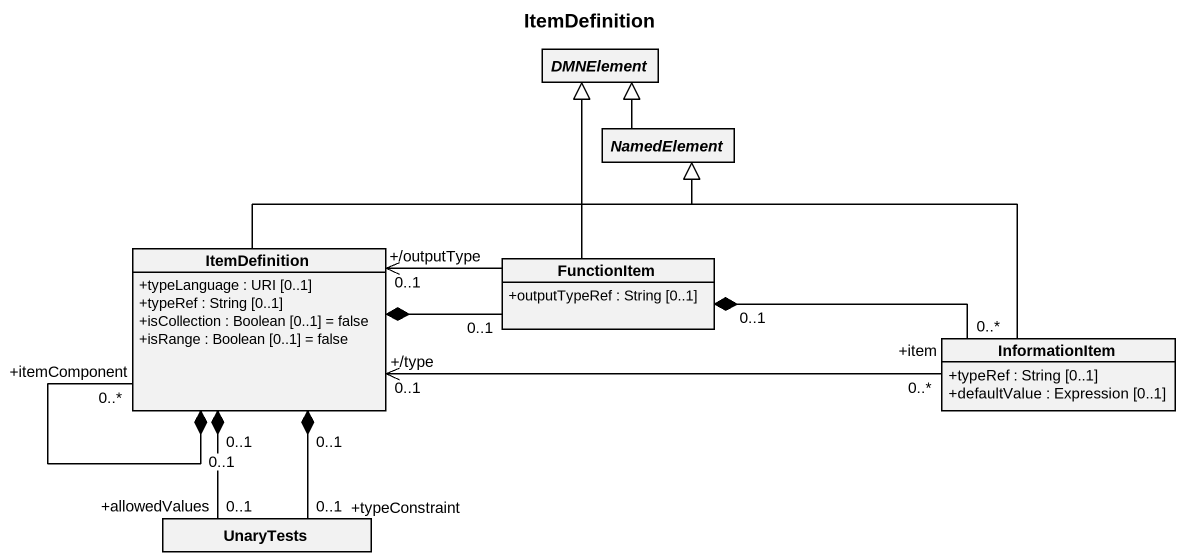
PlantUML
@startuml
title ItemDefinition
hide circle
hide empty members
skinparam classAttributeIconSize 0
abstract class DMNElement
abstract class NamedElement
class ItemDefinition {
  +typeLanguage : URI [0..1]
  +typeRef : String [0..1]
  +isCollection : Boolean [0..1] = false
  +isRange : Boolean [0..1] = false
}
class FunctionItem {
  +outputTypeRef : String [0..1]
}
class InformationItem {
  +typeRef : String [0..1]
  +defaultValue : Expression [0..1]
}
class UnaryTests
NamedElement -up-|> DMNElement
ItemDefinition -right-|> NamedElement
ItemDefinition "0..1" *-- "+itemComponent\n0..*" ItemDefinition
ItemDefinition *-right- "0..1" FunctionItem
ItemDefinition "0..1" *-- "+allowedValues\n0..1" UnaryTests
ItemDefinition "0..1" *-- "0..1\n+typeConstraint" UnaryTests
FunctionItem -up-|> DMNElement
FunctionItem -left-> "+/outputType\n0..1" ItemDefinition
FunctionItem "0..1" *-right- "0..*" InformationItem
InformationItem -left-|> NamedElement
InformationItem "0..*\n+item" -left-> "+/type\n0..1" ItemDefinition
@enduml
